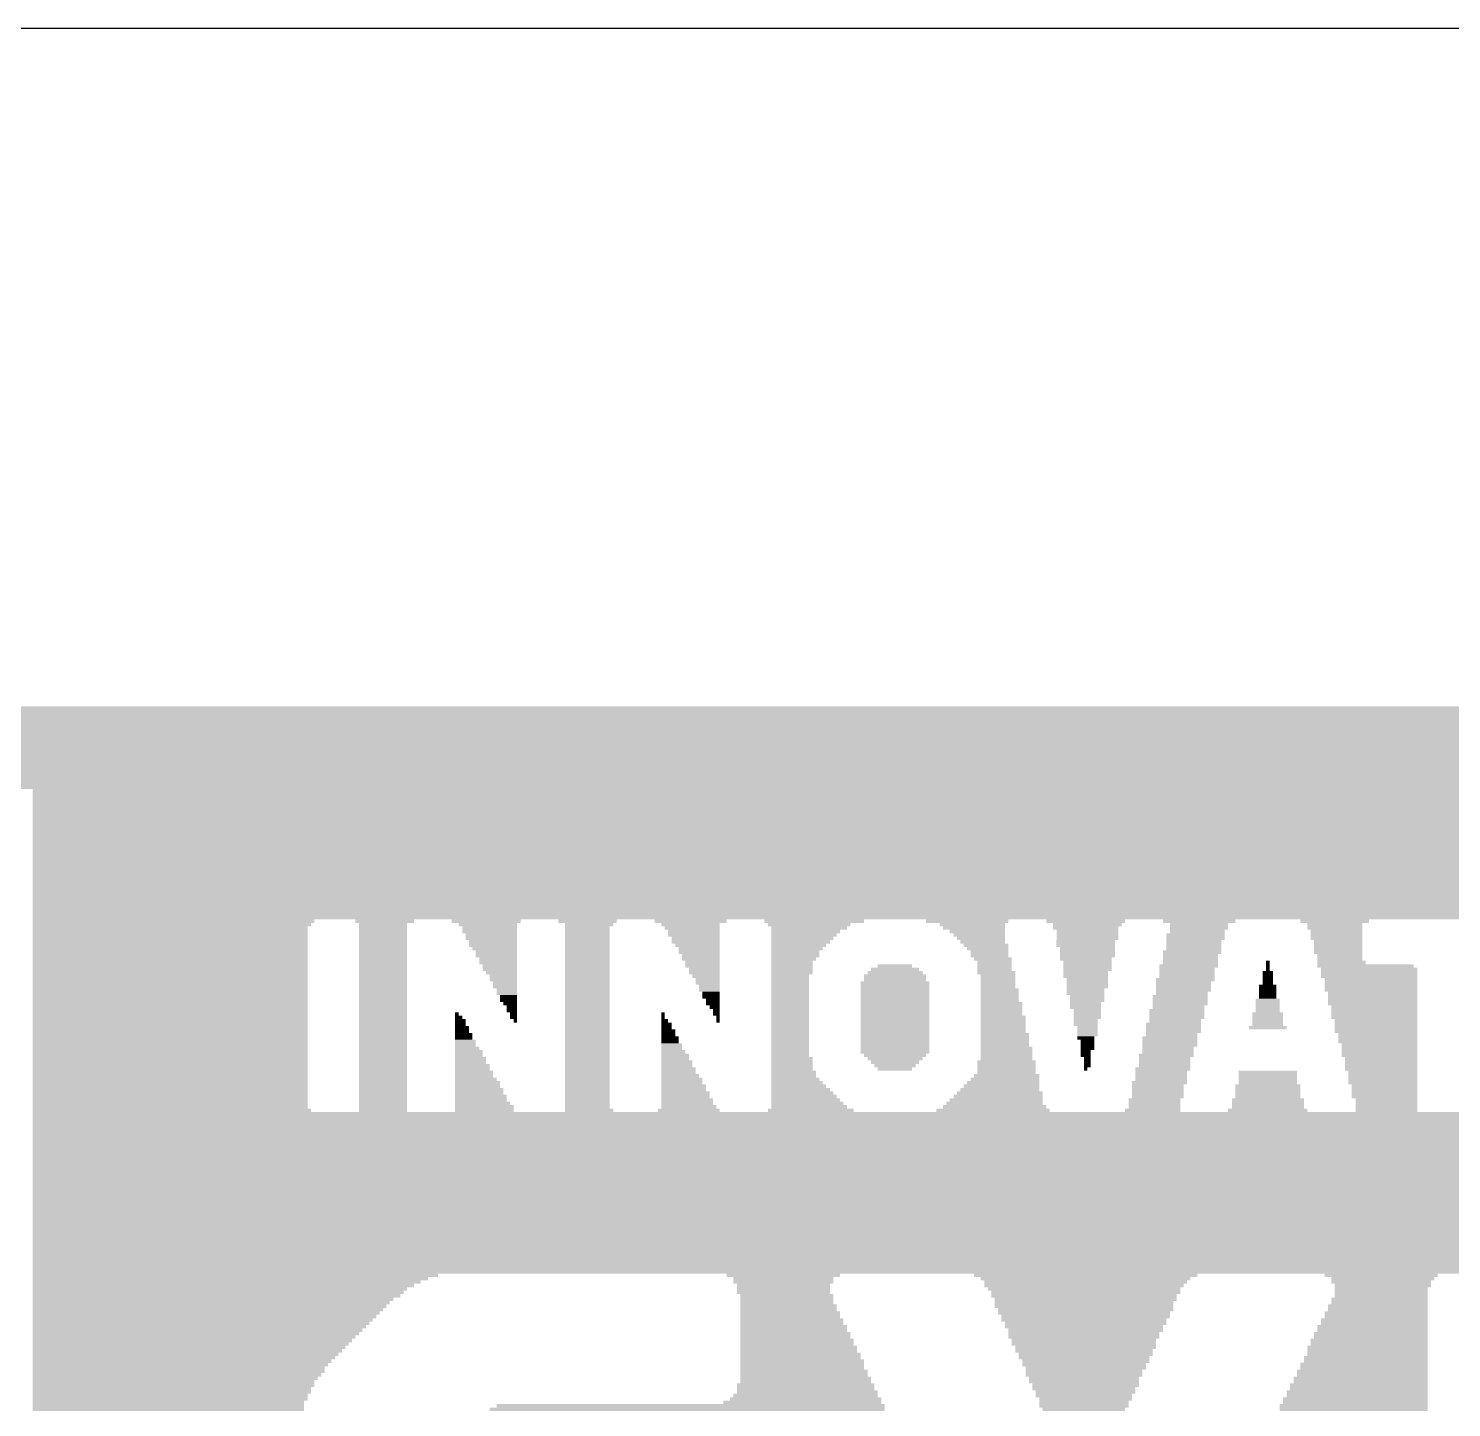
# Model space of a CAD drawing. Extents: x 0 to 49.2, y 3.8 to 49.5.
# Drawn here: x 20.64 to 32.33, y 38.2 to 49.52 of the extents above; entities that cross this region are included whole.
import ezdxf

# ---------------------------------------------------------------- set-up
doc = ezdxf.new("R2010")
doc.units = 0
doc.layers.add('20', color=7, linetype='CONTINUOUS')
doc.layers.add('201', color=7, linetype='CONTINUOUS')

# ---------------------------------------------------------------- blocks, each defined once
blk = doc.blocks.new('RECT')
blk.add_solid([(-0.5, -0.5), (0.5, -0.5), (-0.5, 0.5), (0.5, 0.5)])

msp = doc.modelspace()

# ---------------------------------------------------------------- linework, layer by layer
at = {"layer": '20'}
msp.add_line((49.2, 49.52), (0, 49.52), dxfattribs=at)

# ---------------------------------------------------------------- block references
at = {"layer": '201'}
for p, xscale, yscale in [((24.6939, 43.9388), 28.6461, 0.0282), ((24.7079, 43.854), 28.7858, 0.0282), ((24.7079, 43.8258), 28.7858, 0.0282), ((24.6939, 43.9106), 28.702, 0.0282), ((24.7079, 43.8823), 28.7299, 0.0285), ((24.6939, 43.7694), 28.8138, 0.0282), ((24.7079, 43.7976), 28.7858, 0.0282), ((24.7079, 43.7412), 28.7858, 0.0282), ((24.7079, 43.713), 28.7858, 0.0282), ((24.7079, 43.6848), 28.7858, 0.0282), ((24.7079, 43.6566), 28.7858, 0.0282), ((24.7079, 43.6283), 28.7858, 0.0285), ((24.7079, 43.6), 28.7858, 0.0282), ((24.7079, 43.5718), 28.7858, 0.0282), ((24.7079, 43.5436), 28.7858, 0.0282), ((24.7079, 43.5154), 28.7858, 0.0282), ((24.7079, 43.4872), 28.7858, 0.0282), ((24.7079, 43.459), 28.7858, 0.0282), ((24.7079, 43.4308), 28.7858, 0.0282), ((24.7079, 43.4026), 28.7858, 0.0282), ((24.7079, 43.3743), 28.7858, 0.0285), ((24.7079, 43.346), 28.7858, 0.0282), ((24.7079, 43.3178), 28.7858, 0.0282), ((24.7079, 43.2896), 28.7858, 0.0282), ((29.8869, 43.2614), 18.4277, 0.0282), ((29.8869, 43.2332), 18.4277, 0.0282), ((29.8869, 43.205), 18.4277, 0.0282), ((29.8869, 43.1768), 18.4277, 0.0282), ((29.8869, 43.1486), 18.4277, 0.0282), ((29.8869, 43.1203), 18.4277, 0.0285), ((29.8869, 43.092), 18.4277, 0.0282), ((29.8869, 43.0638), 18.4277, 0.0282), ((29.8869, 43.0356), 18.4277, 0.0282), ((29.8869, 43.0074), 18.4277, 0.0282), ((29.8869, 42.9792), 18.4277, 0.0282), ((29.8869, 42.951), 18.4277, 0.0282), ((29.8869, 42.9228), 18.4277, 0.0282), ((29.8869, 42.8946), 18.4277, 0.0282), ((29.8869, 42.8663), 18.4277, 0.0285), ((29.8869, 42.838), 18.4277, 0.0282), ((29.8869, 42.8098), 18.4277, 0.0282), ((29.8869, 42.7816), 18.4277, 0.0282), ((29.8869, 42.7534), 18.4277, 0.0282), ((29.8869, 42.7252), 18.4277, 0.0282), ((29.8869, 42.697), 18.4277, 0.0282), ((29.8869, 42.6688), 18.4277, 0.0282), ((29.8869, 42.6406), 18.4277, 0.0282), ((29.8869, 42.6123), 18.4277, 0.0285), ((29.8869, 42.584), 18.4277, 0.0282), ((29.8869, 42.5558), 18.4277, 0.0282), ((29.8869, 42.5276), 18.4277, 0.0282), ((29.8869, 42.4994), 18.4277, 0.0282), ((29.8869, 42.4712), 18.4277, 0.0282), ((29.8869, 42.443), 18.4277, 0.0282), ((29.8869, 42.4148), 18.4277, 0.0282), ((29.8869, 42.3866), 18.4277, 0.0282), ((29.8869, 42.3583), 18.4277, 0.0285), ((29.8869, 42.33), 18.4277, 0.0282), ((29.8869, 42.3018), 18.4277, 0.0282), ((29.8869, 42.2736), 18.4277, 0.0282), ((29.8869, 42.2454), 18.4277, 0.0282), ((29.8869, 42.2172), 18.4277, 0.0282), ((21.83, 42.189), 2.3139, 0.0282), ((23.5648, 42.189), 0.4801, 0.0282), ((24.398, 42.189), 0.5664, 0.0282), ((25.2311, 42.189), 0.4801, 0.0282), ((26.0769, 42.189), 0.5918, 0.0282), ((27.0929, 42.189), 0.8204, 0.0282), ((28.3489, 42.189), 0.6756, 0.0282), ((29.323, 42.189), 0.6477, 0.0282), ((30.2539, 42.189), 0.5944, 0.0282), ((31.369, 42.189), 0.5639, 0.0282), ((21.8021, 42.1326), 2.2581, 0.0282), ((21.8021, 42.1043), 2.2581, 0.0285), ((21.8021, 42.076), 2.2581, 0.0282), ((21.8161, 42.1608), 2.286, 0.0282), ((23.5509, 42.1608), 0.3962, 0.0282), ((23.5509, 42.1326), 0.3962, 0.0282), ((23.5509, 42.1043), 0.3962, 0.0285), ((23.5509, 42.076), 0.3962, 0.0282), ((24.4119, 42.1608), 0.4775, 0.0282), ((24.4259, 42.1326), 0.4496, 0.0282), ((24.4259, 42.1043), 0.4496, 0.0285), ((24.4399, 42.076), 0.4216, 0.0282), ((25.2298, 42.1326), 0.3658, 0.0282), ((25.2298, 42.1043), 0.3658, 0.0285), ((25.2298, 42.076), 0.3658, 0.0282), ((25.2451, 42.1608), 0.3962, 0.0282), ((26.0769, 42.1608), 0.4801, 0.0282), ((26.0909, 42.1326), 0.4521, 0.0282), ((26.1049, 42.1043), 0.4242, 0.0285), ((26.1049, 42.076), 0.4242, 0.0282), ((27.051, 42.1608), 0.6756, 0.0282), ((27.051, 42.1326), 0.6198, 0.0282), ((27.0231, 42.1043), 0.5639, 0.0285), ((27.0091, 42.076), 0.5359, 0.0282), ((28.3909, 42.1608), 0.5359, 0.0282), ((28.4048, 42.1326), 0.508, 0.0282), ((28.4328, 42.1043), 0.4521, 0.0285), ((28.448, 42.076), 0.4216, 0.0282), ((29.337, 42.1608), 0.5639, 0.0282), ((29.323, 42.1326), 0.5359, 0.0282), ((29.337, 42.1043), 0.508, 0.0285), ((29.337, 42.076), 0.508, 0.0282), ((30.2247, 42.076), 0.4801, 0.0282), ((30.2539, 42.1608), 0.4775, 0.0282), ((30.2539, 42.1326), 0.4775, 0.0282), ((30.24, 42.1043), 0.4496, 0.0285), ((31.369, 42.1608), 0.4521, 0.0282), ((31.369, 42.1326), 0.4521, 0.0282), ((31.383, 42.1043), 0.4242, 0.0285), ((31.383, 42.076), 0.4242, 0.0282), ((21.8021, 42.0478), 2.2581, 0.0282), ((21.8021, 42.0196), 2.2581, 0.0282), ((21.8021, 41.9914), 2.2581, 0.0282), ((21.8021, 41.9632), 2.2581, 0.0282), ((23.5509, 42.0478), 0.3962, 0.0282), ((23.5509, 42.0196), 0.3962, 0.0282), ((23.5509, 41.9914), 0.3962, 0.0282), ((23.5509, 41.9632), 0.3962, 0.0282), ((24.4399, 42.0478), 0.4216, 0.0282), ((24.4539, 42.0196), 0.3937, 0.0282), ((24.4539, 41.9914), 0.3937, 0.0282), ((24.4678, 41.9632), 0.3658, 0.0282), ((25.2298, 42.0478), 0.3658, 0.0282), ((25.2298, 42.0196), 0.3658, 0.0282), ((25.2298, 41.9914), 0.3658, 0.0282), ((25.2298, 41.9632), 0.3658, 0.0282), ((26.1188, 42.0478), 0.3962, 0.0282), ((26.1188, 42.0196), 0.3962, 0.0282), ((26.1341, 41.9914), 0.3658, 0.0282), ((26.148, 41.9632), 0.3378, 0.0282), ((26.9951, 42.0478), 0.508, 0.0282), ((26.9811, 42.0196), 0.4801, 0.0282), ((26.9659, 41.9914), 0.4496, 0.0282), ((26.9519, 41.9632), 0.4216, 0.0282), ((28.462, 42.0478), 0.3937, 0.0282), ((28.4759, 42.0196), 0.3658, 0.0282), ((28.5039, 41.9914), 0.3658, 0.0282), ((28.5179, 41.9632), 0.3378, 0.0282), ((29.337, 42.0478), 0.508, 0.0282), ((29.323, 42.0196), 0.4801, 0.0282), ((29.323, 41.9914), 0.4801, 0.0282), ((29.337, 41.9632), 0.4521, 0.0282), ((30.2247, 42.0478), 0.4801, 0.0282), ((30.2108, 42.0196), 0.4521, 0.0282), ((30.2108, 41.9914), 0.4521, 0.0282), ((30.2108, 41.9632), 0.4521, 0.0282), ((31.383, 42.0478), 0.4242, 0.0282), ((31.3969, 42.0196), 0.3962, 0.0282), ((31.3969, 41.9914), 0.3962, 0.0282), ((31.3969, 41.9632), 0.3962, 0.0282), ((21.8021, 41.935), 2.2581, 0.0282), ((21.8021, 41.9068), 2.2581, 0.0282), ((21.8021, 41.8786), 2.2581, 0.0282), ((21.8021, 41.8503), 2.2581, 0.0285), ((23.5509, 41.935), 0.3962, 0.0282), ((23.5509, 41.9068), 0.3962, 0.0282), ((23.5509, 41.8786), 0.3962, 0.0282), ((23.5509, 41.8503), 0.3962, 0.0285), ((24.4818, 41.935), 0.3378, 0.0282), ((24.4818, 41.9068), 0.3378, 0.0282), ((24.4958, 41.8786), 0.3099, 0.0282), ((24.4958, 41.8503), 0.3099, 0.0285), ((25.2298, 41.935), 0.3658, 0.0282), ((25.2298, 41.9068), 0.3658, 0.0282), ((25.2298, 41.8786), 0.3658, 0.0282), ((25.2298, 41.8503), 0.3658, 0.0285), ((26.148, 41.935), 0.3378, 0.0282), ((26.162, 41.9068), 0.3099, 0.0282), ((26.162, 41.8786), 0.3099, 0.0282), ((26.176, 41.8503), 0.2819, 0.0285), ((26.938, 41.935), 0.3937, 0.0282), ((26.938, 41.9068), 0.3937, 0.0282), ((26.924, 41.8786), 0.3658, 0.0282), ((26.91, 41.8503), 0.3378, 0.0285), ((28.5318, 41.935), 0.3099, 0.0282), ((28.5318, 41.9068), 0.3099, 0.0282), ((28.5598, 41.8786), 0.3099, 0.0282), ((28.5737, 41.8503), 0.2819, 0.0285), ((29.337, 41.935), 0.4521, 0.0282), ((29.337, 41.9068), 0.4521, 0.0282), ((29.323, 41.8786), 0.4242, 0.0282), ((29.337, 41.8503), 0.3962, 0.0285), ((30.1968, 41.935), 0.4801, 0.0282), ((30.1828, 41.9068), 0.4521, 0.0282), ((30.1828, 41.8786), 0.4521, 0.0282), ((30.1828, 41.8503), 0.4521, 0.0285), ((30.8191, 41.8503), 0.0279, 0.0285), ((31.3969, 41.935), 0.3962, 0.0282), ((31.4109, 41.9068), 0.3683, 0.0282), ((31.4109, 41.8786), 0.3683, 0.0282), ((31.4249, 41.8503), 0.3962, 0.0285), ((21.8021, 41.822), 2.2581, 0.0282), ((21.8021, 41.7938), 2.2581, 0.0282), ((21.8021, 41.7656), 2.2581, 0.0282), ((21.8021, 41.7374), 2.2581, 0.0282), ((23.5509, 41.822), 0.3962, 0.0282), ((23.5509, 41.7938), 0.3962, 0.0282), ((23.5509, 41.7656), 0.3962, 0.0282), ((23.5509, 41.7374), 0.3962, 0.0282), ((24.5097, 41.822), 0.2819, 0.0282), ((24.5097, 41.7938), 0.2819, 0.0282), ((24.5237, 41.7656), 0.254, 0.0282), ((24.5389, 41.7374), 0.2235, 0.0282), ((25.2298, 41.822), 0.3658, 0.0282), ((25.2298, 41.7938), 0.3658, 0.0282), ((25.2298, 41.7656), 0.3658, 0.0282), ((25.2298, 41.7374), 0.3658, 0.0282), ((26.176, 41.822), 0.2819, 0.0282), ((26.1899, 41.7938), 0.254, 0.0282), ((26.1899, 41.7656), 0.254, 0.0282), ((26.2039, 41.7374), 0.2261, 0.0282), ((26.91, 41.822), 0.3378, 0.0282), ((26.91, 41.7938), 0.3378, 0.0282), ((26.91, 41.7656), 0.3378, 0.0282), ((26.8961, 41.7374), 0.3099, 0.0282), ((27.7571, 41.7374), 0.508, 0.0282), ((27.7571, 41.7656), 0.4521, 0.0282), ((27.7559, 41.7938), 0.3937, 0.0282), ((27.7559, 41.822), 0.2819, 0.0282), ((28.5737, 41.822), 0.2819, 0.0282), ((28.5737, 41.7938), 0.2819, 0.0282), ((28.589, 41.7656), 0.3124, 0.0282), ((28.6029, 41.7374), 0.2845, 0.0282), ((29.337, 41.822), 0.3962, 0.0282), ((29.337, 41.7938), 0.3962, 0.0282), ((29.323, 41.7656), 0.3683, 0.0282), ((29.323, 41.7374), 0.3683, 0.0282), ((30.1689, 41.822), 0.4801, 0.0282), ((30.1549, 41.7938), 0.4521, 0.0282), ((30.1549, 41.7656), 0.4521, 0.0282), ((30.1549, 41.7374), 0.4521, 0.0282), ((30.8191, 41.7656), 0.0838, 0.0282), ((30.8191, 41.7374), 0.0838, 0.0282), ((30.8191, 41.822), 0.0279, 0.0282), ((30.8191, 41.7938), 0.0279, 0.0282), ((31.6217, 41.822), 0.7899, 0.0282), ((31.6509, 41.7938), 0.7925, 0.0282), ((31.6509, 41.7656), 0.7925, 0.0282), ((31.6509, 41.7374), 0.7925, 0.0282), ((21.8021, 41.7092), 2.2581, 0.0282), ((21.8021, 41.681), 2.2581, 0.0282), ((21.8021, 41.6528), 2.2581, 0.0282), ((21.8021, 41.6246), 2.2581, 0.0282), ((23.5509, 41.7092), 0.3962, 0.0282), ((23.5509, 41.681), 0.3962, 0.0282), ((23.5509, 41.6528), 0.3962, 0.0282), ((23.5509, 41.6246), 0.3962, 0.0282), ((24.5389, 41.7092), 0.2235, 0.0282), ((24.5529, 41.681), 0.1956, 0.0282), ((24.5529, 41.6528), 0.1956, 0.0282), ((24.5669, 41.6246), 0.1676, 0.0282), ((25.2298, 41.7092), 0.3658, 0.0282), ((25.2298, 41.681), 0.3658, 0.0282), ((25.2298, 41.6528), 0.3658, 0.0282), ((25.2298, 41.6246), 0.3658, 0.0282), ((26.2179, 41.7092), 0.1981, 0.0282), ((26.2179, 41.681), 0.1981, 0.0282), ((26.2319, 41.6528), 0.1702, 0.0282), ((26.2319, 41.6246), 0.1702, 0.0282), ((26.8961, 41.7092), 0.3099, 0.0282), ((26.8961, 41.681), 0.3099, 0.0282), ((26.8961, 41.6528), 0.3099, 0.0282), ((26.8961, 41.6246), 0.3099, 0.0282), ((27.7571, 41.681), 0.5639, 0.0282), ((27.7571, 41.6528), 0.5639, 0.0282), ((27.7571, 41.6246), 0.5639, 0.0282), ((27.7571, 41.7092), 0.508, 0.0282), ((28.6029, 41.7092), 0.2845, 0.0282), ((28.6029, 41.681), 0.2845, 0.0282), ((28.6029, 41.6528), 0.2845, 0.0282), ((28.6169, 41.6246), 0.3124, 0.0282), ((29.337, 41.7092), 0.3404, 0.0282), ((29.337, 41.681), 0.3404, 0.0282), ((29.337, 41.6528), 0.3404, 0.0282), ((29.3218, 41.6246), 0.3099, 0.0282), ((30.1409, 41.7092), 0.4801, 0.0282), ((30.1269, 41.681), 0.4521, 0.0282), ((30.1269, 41.6528), 0.4521, 0.0282), ((30.1269, 41.6246), 0.4521, 0.0282), ((30.8178, 41.6528), 0.1422, 0.0282), ((30.8178, 41.6246), 0.1422, 0.0282), ((30.8191, 41.7092), 0.0838, 0.0282), ((30.8191, 41.681), 0.0838, 0.0282), ((31.6662, 41.7092), 0.762, 0.0282), ((31.6662, 41.681), 0.762, 0.0282), ((31.6662, 41.6528), 0.762, 0.0282), ((31.6662, 41.6246), 0.762, 0.0282), ((21.8021, 41.5963), 2.2581, 0.0285), ((21.8021, 41.568), 2.2581, 0.0282), ((21.8021, 41.5398), 2.2581, 0.0282), ((21.8021, 41.5116), 2.2581, 0.0282), ((21.8021, 41.4834), 2.2581, 0.0282), ((23.5509, 41.5963), 0.3962, 0.0285), ((23.5509, 41.568), 0.3962, 0.0282), ((23.5509, 41.5398), 0.3962, 0.0282), ((23.5509, 41.5116), 0.3962, 0.0282), ((23.5509, 41.4834), 0.3962, 0.0282), ((24.5669, 41.5963), 0.1676, 0.0285), ((24.5809, 41.568), 0.1397, 0.0282), ((24.5809, 41.5398), 0.1397, 0.0282), ((24.5948, 41.5116), 0.1118, 0.0282), ((24.6088, 41.4834), 0.0838, 0.0282), ((25.2298, 41.5963), 0.3658, 0.0285), ((25.2298, 41.568), 0.3658, 0.0282), ((25.2298, 41.5398), 0.3658, 0.0282), ((25.2298, 41.5116), 0.3658, 0.0282), ((25.2298, 41.4834), 0.3658, 0.0282), ((26.2458, 41.5963), 0.1422, 0.0285), ((26.2458, 41.568), 0.1422, 0.0282), ((26.2611, 41.5398), 0.1118, 0.0282), ((26.2611, 41.5116), 0.1118, 0.0282), ((26.275, 41.4834), 0.0838, 0.0282), ((26.8961, 41.5963), 0.3099, 0.0285), ((26.8961, 41.568), 0.3099, 0.0282), ((26.8961, 41.5398), 0.3099, 0.0282), ((26.8961, 41.5116), 0.3099, 0.0282), ((26.8961, 41.4834), 0.3099, 0.0282), ((27.7571, 41.5963), 0.5639, 0.0285), ((27.7571, 41.568), 0.5639, 0.0282), ((27.7571, 41.5398), 0.5639, 0.0282), ((27.7571, 41.5116), 0.5639, 0.0282), ((27.7571, 41.4834), 0.5639, 0.0282), ((28.6169, 41.5963), 0.3124, 0.0285), ((28.6169, 41.568), 0.3124, 0.0282), ((28.6169, 41.5398), 0.3124, 0.0282), ((28.6309, 41.5116), 0.3404, 0.0282), ((28.6309, 41.4834), 0.3404, 0.0282), ((29.3218, 41.5963), 0.3099, 0.0285), ((29.3357, 41.568), 0.2819, 0.0282), ((29.3357, 41.5398), 0.2819, 0.0282), ((29.3218, 41.5116), 0.254, 0.0282), ((29.3218, 41.4834), 0.254, 0.0282), ((30.099, 41.568), 0.4521, 0.0282), ((30.099, 41.5398), 0.4521, 0.0282), ((30.099, 41.5116), 0.4521, 0.0282), ((30.085, 41.4834), 0.4242, 0.0282), ((30.113, 41.5963), 0.4242, 0.0285), ((30.8178, 41.5398), 0.1981, 0.0282), ((30.8178, 41.5116), 0.1981, 0.0282), ((30.8178, 41.4834), 0.1981, 0.0282), ((30.8178, 41.5963), 0.1422, 0.0285), ((30.8178, 41.568), 0.1422, 0.0282), ((31.6802, 41.5963), 0.7341, 0.0285), ((31.6802, 41.568), 0.7341, 0.0282), ((31.6802, 41.5398), 0.7341, 0.0282), ((31.6802, 41.5116), 0.7341, 0.0282), ((31.6941, 41.4834), 0.7061, 0.0282), ((21.8021, 41.4552), 2.2581, 0.0282), ((21.8021, 41.427), 2.2581, 0.0282), ((21.8021, 41.3988), 2.2581, 0.0282), ((21.8021, 41.3706), 2.2581, 0.0282), ((23.5509, 41.4552), 0.3962, 0.0282), ((23.5509, 41.427), 0.3962, 0.0282), ((23.5509, 41.3988), 0.3962, 0.0282), ((23.5509, 41.3706), 0.3962, 0.0282), ((24.1579, 41.427), 0.0305, 0.0282), ((24.1719, 41.3988), 0.0584, 0.0282), ((24.1859, 41.3706), 0.0864, 0.0282), ((24.6088, 41.4552), 0.0838, 0.0282), ((24.6228, 41.427), 0.0559, 0.0282), ((24.6228, 41.3988), 0.0559, 0.0282), ((24.6367, 41.3706), 0.0279, 0.0282), ((25.2298, 41.4552), 0.3658, 0.0282), ((25.2298, 41.427), 0.3658, 0.0282), ((25.2298, 41.3988), 0.3658, 0.0282), ((25.2298, 41.3706), 0.3658, 0.0282), ((25.8648, 41.3706), 0.0559, 0.0282), ((25.8509, 41.427), 0.0279, 0.0282), ((25.8509, 41.3988), 0.0279, 0.0282), ((26.289, 41.4552), 0.0559, 0.0282), ((26.289, 41.427), 0.0559, 0.0282), ((26.303, 41.3988), 0.0279, 0.0282), ((26.303, 41.3706), 0.0279, 0.0282), ((26.8961, 41.4552), 0.3099, 0.0282), ((26.8961, 41.427), 0.3099, 0.0282), ((26.8961, 41.3988), 0.3099, 0.0282), ((26.8961, 41.3706), 0.3099, 0.0282), ((27.7571, 41.4552), 0.5639, 0.0282), ((27.7571, 41.427), 0.5639, 0.0282), ((27.7571, 41.3988), 0.5639, 0.0282), ((27.7571, 41.3706), 0.5639, 0.0282), ((28.6309, 41.4552), 0.3404, 0.0282), ((28.6309, 41.427), 0.3404, 0.0282), ((28.6449, 41.3988), 0.3683, 0.0282), ((28.6449, 41.3706), 0.3683, 0.0282), ((29.3357, 41.4552), 0.2261, 0.0282), ((29.3357, 41.427), 0.2261, 0.0282), ((29.3357, 41.3988), 0.2261, 0.0282), ((29.3218, 41.3706), 0.1981, 0.0282), ((30.0571, 41.3706), 0.4242, 0.0282), ((30.0711, 41.4552), 0.4521, 0.0282), ((30.0711, 41.427), 0.4521, 0.0282), ((30.0711, 41.3988), 0.4521, 0.0282), ((30.8178, 41.427), 0.254, 0.0282), ((30.8178, 41.3988), 0.254, 0.0282), ((30.8178, 41.3706), 0.254, 0.0282), ((30.8178, 41.4552), 0.1981, 0.0282), ((31.6941, 41.4552), 0.7061, 0.0282), ((31.6941, 41.427), 0.7061, 0.0282), ((31.6941, 41.3988), 0.7061, 0.0282), ((31.7081, 41.3706), 0.6782, 0.0282), ((21.8021, 41.3423), 2.2581, 0.0285), ((21.8021, 41.314), 2.2581, 0.0282), ((21.8021, 41.2858), 2.2581, 0.0282), ((21.8021, 41.2576), 2.2581, 0.0282), ((23.5509, 41.3423), 0.3962, 0.0285), ((23.5509, 41.314), 0.3962, 0.0282), ((23.5509, 41.2858), 0.3962, 0.0282), ((23.5509, 41.2576), 0.3962, 0.0282), ((24.1859, 41.3423), 0.0864, 0.0285), ((24.1999, 41.314), 0.1143, 0.0282), ((24.1999, 41.2858), 0.1143, 0.0282), ((24.2138, 41.2576), 0.1422, 0.0282), ((25.2298, 41.3423), 0.3658, 0.0285), ((25.2298, 41.314), 0.3658, 0.0282), ((25.2298, 41.2858), 0.3658, 0.0282), ((25.2298, 41.2576), 0.3658, 0.0282), ((25.894, 41.2858), 0.1143, 0.0282), ((25.894, 41.2576), 0.1143, 0.0282), ((25.8788, 41.3423), 0.0838, 0.0285), ((25.8788, 41.314), 0.0838, 0.0282), ((26.8961, 41.3423), 0.3099, 0.0285), ((26.8961, 41.314), 0.3099, 0.0282), ((26.8961, 41.2858), 0.3099, 0.0282), ((26.8961, 41.2576), 0.3099, 0.0282), ((27.7571, 41.3423), 0.5639, 0.0285), ((27.7571, 41.314), 0.5639, 0.0282), ((27.7571, 41.2858), 0.5639, 0.0282), ((27.7571, 41.2576), 0.5639, 0.0282), ((28.6588, 41.2576), 0.3962, 0.0282), ((28.6449, 41.3423), 0.3683, 0.0285), ((28.6449, 41.314), 0.3683, 0.0282), ((28.6449, 41.2858), 0.3683, 0.0282), ((29.3218, 41.3423), 0.1981, 0.0285), ((29.337, 41.314), 0.1676, 0.0282), ((29.337, 41.2858), 0.1676, 0.0282), ((29.337, 41.2576), 0.1676, 0.0282), ((30.0431, 41.3423), 0.4521, 0.0285), ((30.0431, 41.314), 0.4521, 0.0282), ((30.0431, 41.2858), 0.4521, 0.0282), ((30.0279, 41.2576), 0.4216, 0.0282), ((30.8178, 41.314), 0.3099, 0.0282), ((30.8178, 41.3423), 0.254, 0.0285), ((31.7081, 41.3423), 0.6782, 0.0285), ((31.7081, 41.314), 0.6782, 0.0282), ((31.7081, 41.2858), 0.6782, 0.0282), ((31.7221, 41.2576), 0.6502, 0.0282), ((21.8021, 41.2294), 2.2581, 0.0282), ((21.8021, 41.2012), 2.2581, 0.0282), ((21.8021, 41.173), 2.2581, 0.0282), ((21.8021, 41.1448), 2.2581, 0.0282), ((23.5509, 41.2294), 0.3962, 0.0282), ((23.5509, 41.2012), 0.3962, 0.0282), ((23.5509, 41.173), 0.3962, 0.0282), ((23.5509, 41.1448), 0.3962, 0.0282), ((24.2138, 41.2294), 0.1422, 0.0282), ((24.2278, 41.2012), 0.1702, 0.0282), ((24.2278, 41.173), 0.1702, 0.0282), ((24.2418, 41.1448), 0.1981, 0.0282), ((25.2298, 41.2294), 0.3658, 0.0282), ((25.2298, 41.2012), 0.3658, 0.0282), ((25.2298, 41.173), 0.3658, 0.0282), ((25.2298, 41.1448), 0.3658, 0.0282), ((25.908, 41.2294), 0.1422, 0.0282), ((25.908, 41.2012), 0.1422, 0.0282), ((25.922, 41.173), 0.1702, 0.0282), ((25.922, 41.1448), 0.1702, 0.0282), ((26.8961, 41.2294), 0.3099, 0.0282), ((26.8961, 41.2012), 0.3099, 0.0282), ((26.8961, 41.173), 0.3099, 0.0282), ((26.8961, 41.1448), 0.3099, 0.0282), ((27.7571, 41.2294), 0.5639, 0.0282), ((27.7571, 41.2012), 0.5639, 0.0282), ((27.7571, 41.173), 0.5639, 0.0282), ((27.7571, 41.1448), 0.5639, 0.0282), ((28.6588, 41.2294), 0.3962, 0.0282), ((28.6588, 41.2012), 0.3962, 0.0282), ((28.6588, 41.173), 0.3962, 0.0282), ((28.6728, 41.1448), 0.4242, 0.0282), ((29.323, 41.2294), 0.1397, 0.0282), ((29.337, 41.2012), 0.1118, 0.0282), ((29.337, 41.173), 0.1118, 0.0282), ((29.337, 41.1448), 0.1118, 0.0282), ((30.0139, 41.2294), 0.4496, 0.0282), ((30.0139, 41.2012), 0.4496, 0.0282), ((30.0139, 41.173), 0.4496, 0.0282), ((29.9999, 41.1448), 0.4216, 0.0282), ((31.7221, 41.2294), 0.6502, 0.0282), ((31.7221, 41.2012), 0.6502, 0.0282), ((31.736, 41.173), 0.6223, 0.0282), ((31.736, 41.1448), 0.6223, 0.0282), ((21.8021, 41.1166), 2.2581, 0.0282), ((21.8021, 41.0883), 2.2581, 0.0285), ((21.8021, 41.06), 2.2581, 0.0282), ((21.8021, 41.0318), 2.2581, 0.0282), ((23.5509, 41.1166), 0.3962, 0.0282), ((23.5509, 41.0883), 0.3962, 0.0285), ((23.5509, 41.06), 0.3962, 0.0282), ((23.5509, 41.0318), 0.3962, 0.0282), ((24.2557, 41.1166), 0.2261, 0.0282), ((24.2557, 41.0883), 0.2261, 0.0285), ((24.2697, 41.06), 0.254, 0.0282), ((24.2697, 41.0318), 0.254, 0.0282), ((25.2298, 41.1166), 0.3658, 0.0282), ((25.2298, 41.0883), 0.3658, 0.0285), ((25.2298, 41.06), 0.3658, 0.0282), ((25.2298, 41.0318), 0.3658, 0.0282), ((25.9499, 41.0883), 0.2261, 0.0285), ((25.9499, 41.06), 0.2261, 0.0282), ((25.9359, 41.1166), 0.1981, 0.0282), ((25.9639, 41.0318), 0.254, 0.0282), ((26.91, 41.06), 0.3378, 0.0282), ((26.91, 41.0318), 0.3378, 0.0282), ((26.8961, 41.1166), 0.3099, 0.0282), ((26.8961, 41.0883), 0.3099, 0.0285), ((27.7571, 41.1166), 0.5639, 0.0282), ((27.7571, 41.0883), 0.508, 0.0285), ((27.7571, 41.06), 0.4521, 0.0282), ((27.7559, 41.0318), 0.3937, 0.0282), ((28.6728, 41.0318), 0.4801, 0.0282), ((28.6728, 41.1166), 0.4242, 0.0282), ((28.6728, 41.0883), 0.4242, 0.0285), ((28.6728, 41.06), 0.4242, 0.0282), ((29.323, 41.1166), 0.0838, 0.0282), ((29.323, 41.0883), 0.0838, 0.0285), ((29.337, 41.06), 0.0559, 0.0282), ((29.337, 41.0318), 0.0559, 0.0282), ((29.986, 41.0883), 0.4496, 0.0285), ((29.972, 41.06), 0.4216, 0.0282), ((29.972, 41.0318), 0.4216, 0.0282), ((29.9999, 41.1166), 0.4216, 0.0282), ((31.736, 41.1166), 0.6223, 0.0282), ((31.736, 41.0883), 0.6223, 0.0285), ((31.75, 41.06), 0.5944, 0.0282), ((31.75, 41.0318), 0.5944, 0.0282), ((21.8021, 41.0036), 2.2581, 0.0282), ((21.8021, 40.9754), 2.2581, 0.0282), ((21.8021, 40.9472), 2.2581, 0.0282), ((21.8021, 40.919), 2.2581, 0.0282), ((23.5509, 41.0036), 0.3962, 0.0282), ((23.5509, 40.9754), 0.3962, 0.0282), ((23.5509, 40.9472), 0.3962, 0.0282), ((23.5509, 40.919), 0.3962, 0.0282), ((24.2849, 41.0036), 0.2845, 0.0282), ((24.2849, 40.9754), 0.2845, 0.0282), ((24.2989, 40.9472), 0.3124, 0.0282), ((24.2989, 40.919), 0.3124, 0.0282), ((25.2298, 41.0036), 0.3658, 0.0282), ((25.2298, 40.9754), 0.3658, 0.0282), ((25.2298, 40.9472), 0.3658, 0.0282), ((25.2298, 40.919), 0.3658, 0.0282), ((25.9639, 41.0036), 0.254, 0.0282), ((25.9918, 40.919), 0.3099, 0.0282), ((25.9779, 40.9754), 0.2819, 0.0282), ((25.9779, 40.9472), 0.2819, 0.0282), ((26.91, 41.0036), 0.3378, 0.0282), ((26.91, 40.9754), 0.3378, 0.0282), ((26.924, 40.9472), 0.3658, 0.0282), ((26.924, 40.919), 0.3658, 0.0282), ((27.7559, 41.0036), 0.3378, 0.0282), ((27.7559, 40.9754), 0.2819, 0.0282), ((28.6728, 40.919), 0.5359, 0.0282), ((28.6728, 41.0036), 0.4801, 0.0282), ((28.6728, 40.9754), 0.4801, 0.0282), ((28.6728, 40.9472), 0.4801, 0.0282), ((29.337, 41.0036), 0.0559, 0.0282), ((29.323, 40.9754), 0.0279, 0.0282), ((29.9428, 40.9472), 0.4242, 0.0282), ((29.9428, 40.919), 0.4242, 0.0282), ((29.9568, 40.9754), 0.4521, 0.0282), ((29.972, 41.0036), 0.4216, 0.0282), ((30.8191, 40.9472), 0.4801, 0.0282), ((30.8191, 40.919), 0.4801, 0.0282), ((31.75, 41.0036), 0.5944, 0.0282), ((31.75, 40.9754), 0.5944, 0.0282), ((31.764, 40.9472), 0.5664, 0.0282), ((31.764, 40.919), 0.5664, 0.0282), ((21.8021, 40.8908), 2.2581, 0.0282), ((21.8021, 40.8626), 2.2581, 0.0282), ((21.8021, 40.8343), 2.2581, 0.0285), ((21.8021, 40.806), 2.2581, 0.0282), ((23.5509, 40.8908), 0.3962, 0.0282), ((23.5509, 40.8626), 0.3962, 0.0282), ((23.5509, 40.8343), 0.3962, 0.0285), ((23.5509, 40.806), 0.3962, 0.0282), ((24.3129, 40.8908), 0.3404, 0.0282), ((24.3269, 40.8626), 0.3683, 0.0282), ((24.3269, 40.8343), 0.3683, 0.0285), ((24.3408, 40.806), 0.3962, 0.0282), ((25.2298, 40.8908), 0.3658, 0.0282), ((25.2298, 40.8626), 0.3658, 0.0282), ((25.2298, 40.8343), 0.3658, 0.0285), ((25.2298, 40.806), 0.3658, 0.0282), ((26.0058, 40.8908), 0.3378, 0.0282), ((26.0058, 40.8626), 0.3378, 0.0282), ((26.021, 40.8343), 0.3683, 0.0285), ((26.021, 40.806), 0.3683, 0.0282), ((26.938, 40.8908), 0.3937, 0.0282), ((26.9519, 40.8626), 0.4216, 0.0282), ((26.9659, 40.8343), 0.4496, 0.0285), ((26.9811, 40.806), 0.4801, 0.0282), ((28.6169, 40.806), 0.6477, 0.0282), ((28.6309, 40.8343), 0.6198, 0.0285), ((28.6449, 40.8626), 0.5918, 0.0282), ((28.6588, 40.8908), 0.5639, 0.0282), ((29.9288, 40.8626), 0.4521, 0.0282), ((29.9149, 40.8343), 0.4242, 0.0285), ((29.9149, 40.806), 0.4242, 0.0282), ((29.9428, 40.8908), 0.4242, 0.0282), ((30.8191, 40.8343), 0.5359, 0.0285), ((30.8191, 40.806), 0.5359, 0.0282), ((30.8191, 40.8908), 0.4801, 0.0282), ((30.8191, 40.8626), 0.4801, 0.0282), ((31.764, 40.8908), 0.5664, 0.0282), ((31.764, 40.8626), 0.5664, 0.0282), ((31.7779, 40.8343), 0.5385, 0.0285), ((31.7779, 40.806), 0.5385, 0.0282), ((21.8021, 40.7778), 2.2581, 0.0282), ((21.8021, 40.7496), 2.2581, 0.0282), ((21.8021, 40.7214), 2.2581, 0.0282), ((21.8021, 40.6932), 2.2581, 0.0282), ((21.8021, 40.665), 2.2581, 0.0282), ((23.5509, 40.7778), 0.3962, 0.0282), ((23.5509, 40.7496), 0.3962, 0.0282), ((23.5509, 40.7214), 0.3962, 0.0282), ((23.5509, 40.6932), 0.3962, 0.0282), ((23.5509, 40.665), 0.3962, 0.0282), ((24.3827, 40.665), 0.4801, 0.0282), ((24.3408, 40.7778), 0.3962, 0.0282), ((24.3548, 40.7496), 0.4242, 0.0282), ((24.3548, 40.7214), 0.4242, 0.0282), ((24.3688, 40.6932), 0.4521, 0.0282), ((25.2298, 40.7778), 0.3658, 0.0282), ((25.2298, 40.7496), 0.3658, 0.0282), ((25.2298, 40.7214), 0.3658, 0.0282), ((25.2298, 40.6932), 0.3658, 0.0282), ((25.2298, 40.665), 0.3658, 0.0282), ((26.0629, 40.665), 0.4521, 0.0282), ((26.035, 40.7778), 0.3962, 0.0282), ((26.035, 40.7496), 0.3962, 0.0282), ((26.049, 40.7214), 0.4242, 0.0282), ((26.049, 40.6932), 0.4242, 0.0282), ((26.9951, 40.7778), 0.508, 0.0282), ((27.037, 40.6932), 0.5918, 0.0282), ((27.051, 40.665), 0.6198, 0.0282), ((27.0091, 40.7496), 0.5359, 0.0282), ((27.0231, 40.7214), 0.5639, 0.0282), ((28.575, 40.665), 0.8484, 0.0282), ((28.5737, 40.6932), 0.7899, 0.0282), ((28.5877, 40.7214), 0.762, 0.0282), ((28.6029, 40.7496), 0.7315, 0.0282), ((28.6169, 40.7778), 0.7036, 0.0282), ((29.8869, 40.7214), 0.4242, 0.0282), ((29.8869, 40.6932), 0.4242, 0.0282), ((29.8869, 40.665), 0.4242, 0.0282), ((29.9149, 40.7778), 0.4242, 0.0282), ((29.9149, 40.7496), 0.4242, 0.0282), ((30.8191, 40.7214), 0.5918, 0.0282), ((30.8191, 40.6932), 0.5918, 0.0282), ((30.8191, 40.665), 0.5918, 0.0282), ((30.8191, 40.7778), 0.5359, 0.0282), ((30.8191, 40.7496), 0.5359, 0.0282), ((31.7779, 40.7778), 0.5385, 0.0282), ((31.7779, 40.7496), 0.5385, 0.0282), ((31.7932, 40.7214), 0.508, 0.0282), ((31.7932, 40.6932), 0.508, 0.0282), ((31.7932, 40.665), 0.508, 0.0282), ((29.8869, 40.6086), 18.4277, 0.0282), ((29.8869, 40.5803), 18.4277, 0.0285), ((29.8869, 40.552), 18.4277, 0.0282), ((21.8161, 40.6368), 2.286, 0.0282), ((23.5509, 40.6368), 0.3962, 0.0282), ((24.3827, 40.6368), 0.4801, 0.0282), ((25.2451, 40.6368), 0.3962, 0.0282), ((26.0629, 40.6368), 0.508, 0.0282), ((27.065, 40.6368), 0.7036, 0.0282), ((28.561, 40.6368), 0.9322, 0.0282), ((29.8729, 40.6368), 0.4521, 0.0282), ((30.8178, 40.6368), 0.6502, 0.0282), ((31.7932, 40.6368), 0.508, 0.0282), ((29.8869, 40.5238), 18.4277, 0.0282), ((29.8869, 40.4956), 18.4277, 0.0282), ((29.8869, 40.4674), 18.4277, 0.0282), ((29.8869, 40.4392), 18.4277, 0.0282), ((29.8869, 40.411), 18.4277, 0.0282), ((29.8869, 40.3828), 18.4277, 0.0282), ((29.8869, 40.3546), 18.4277, 0.0282), ((29.8869, 40.3263), 18.4277, 0.0285), ((29.8869, 40.298), 18.4277, 0.0282), ((29.8869, 40.2698), 18.4277, 0.0282), ((29.8869, 40.2416), 18.4277, 0.0282), ((29.8869, 40.2134), 18.4277, 0.0282), ((29.8869, 40.1852), 18.4277, 0.0282), ((29.8869, 40.157), 18.4277, 0.0282), ((29.8869, 40.1288), 18.4277, 0.0282), ((29.8869, 40.1006), 18.4277, 0.0282), ((29.8869, 40.0723), 18.4277, 0.0285), ((29.8869, 40.044), 18.4277, 0.0282), ((29.8869, 40.0158), 18.4277, 0.0282), ((29.8869, 39.9876), 18.4277, 0.0282), ((29.8869, 39.9594), 18.4277, 0.0282), ((29.8869, 39.9312), 18.4277, 0.0282), ((29.8869, 39.903), 18.4277, 0.0282), ((29.8869, 39.8748), 18.4277, 0.0282), ((29.8869, 39.8466), 18.4277, 0.0282), ((29.8869, 39.8183), 18.4277, 0.0285), ((29.8869, 39.79), 18.4277, 0.0282), ((29.8869, 39.7618), 18.4277, 0.0282), ((29.8869, 39.7336), 18.4277, 0.0282), ((29.8869, 39.7054), 18.4277, 0.0282), ((29.8869, 39.6772), 18.4277, 0.0282), ((29.8869, 39.649), 18.4277, 0.0282), ((29.8869, 39.6208), 18.4277, 0.0282), ((29.8869, 39.5926), 18.4277, 0.0282), ((29.8869, 39.5643), 18.4277, 0.0285), ((29.8869, 39.536), 18.4277, 0.0282), ((29.8869, 39.5078), 18.4277, 0.0282), ((29.8869, 39.4796), 18.4277, 0.0282), ((29.8869, 39.4514), 18.4277, 0.0282), ((29.8869, 39.4232), 18.4277, 0.0282), ((29.8869, 39.395), 18.4277, 0.0282), ((29.8869, 39.3668), 18.4277, 0.0282), ((29.8869, 39.3386), 18.4277, 0.0282), ((29.8869, 39.3103), 18.4277, 0.0285), ((22.338, 39.282), 3.3299, 0.0282), ((26.8389, 39.282), 0.9322, 0.0282), ((29.3218, 39.282), 1.8339, 0.0282), ((31.75, 39.282), 0.9296, 0.0282), ((22.2961, 39.2538), 3.2461, 0.0282), ((22.2669, 39.2256), 3.1877, 0.0282), ((22.211, 39.1692), 3.0759, 0.0282), ((22.239, 39.1974), 3.1318, 0.0282), ((26.8389, 39.2538), 0.8204, 0.0282), ((26.8389, 39.2256), 0.8204, 0.0282), ((26.8402, 39.1974), 0.762, 0.0282), ((26.8402, 39.1692), 0.762, 0.0282), ((29.3218, 39.2538), 1.7221, 0.0282), ((29.323, 39.2256), 1.6637, 0.0282), ((29.3091, 39.1974), 1.6358, 0.0282), ((29.3091, 39.1692), 1.5799, 0.0282), ((31.75, 39.2256), 0.8179, 0.0282), ((31.764, 39.2538), 0.8458, 0.0282), ((31.764, 39.1974), 0.7899, 0.0282), ((31.75, 39.1692), 0.762, 0.0282), ((22.1831, 39.1128), 3.0201, 0.0282), ((22.1399, 39.0563), 2.9337, 0.0285), ((22.1971, 39.141), 3.048, 0.0282), ((22.1539, 39.0846), 2.9616, 0.0282), ((26.8402, 39.141), 0.762, 0.0282), ((26.8681, 39.1128), 0.762, 0.0282), ((26.8681, 39.0846), 0.762, 0.0282), ((26.8681, 39.0563), 0.762, 0.0285), ((29.323, 39.141), 1.5519, 0.0282), ((29.3091, 39.1128), 1.524, 0.0282), ((29.323, 39.0846), 1.4961, 0.0282), ((29.3091, 39.0563), 1.4681, 0.0285), ((31.736, 39.0846), 0.7899, 0.0282), ((31.736, 39.0563), 0.7899, 0.0285), ((31.75, 39.141), 0.762, 0.0282), ((31.75, 39.1128), 0.762, 0.0282), ((22.1259, 39.028), 2.9058, 0.0282), ((22.098, 38.9716), 2.8499, 0.0282), ((22.084, 38.9434), 2.8219, 0.0282), ((22.112, 38.9998), 2.8778, 0.0282), ((22.0701, 38.9152), 2.794, 0.0282), ((26.8821, 39.028), 0.7899, 0.0282), ((26.8821, 38.9998), 0.7899, 0.0282), ((26.8961, 38.9716), 0.8179, 0.0282), ((26.8961, 38.9434), 0.8179, 0.0282), ((26.91, 38.9152), 0.8458, 0.0282), ((29.3091, 39.028), 1.4681, 0.0282), ((29.323, 38.9998), 1.4402, 0.0282), ((29.3091, 38.9716), 1.4122, 0.0282), ((29.323, 38.9434), 1.3843, 0.0282), ((29.3078, 38.9152), 1.3538, 0.0282), ((31.6928, 38.9152), 0.8763, 0.0282), ((31.7081, 38.9716), 0.8458, 0.0282), ((31.7081, 38.9434), 0.8458, 0.0282), ((31.7221, 39.028), 0.8179, 0.0282), ((31.7221, 38.9998), 0.8179, 0.0282), ((22.0561, 38.887), 2.7661, 0.0282), ((22.0421, 38.8588), 2.7381, 0.0282), ((22.0129, 38.8023), 2.6797, 0.0285), ((22.0269, 38.8306), 2.7076, 0.0282), ((26.91, 38.887), 0.8458, 0.0282), ((26.924, 38.8588), 0.8738, 0.0282), ((26.924, 38.8306), 0.8738, 0.0282), ((26.938, 38.8023), 0.9017, 0.0285), ((29.3218, 38.887), 1.3259, 0.0282), ((29.3078, 38.8588), 1.2979, 0.0282), ((29.3078, 38.8023), 1.2421, 0.0285), ((29.3218, 38.8306), 1.27, 0.0282), ((31.6649, 38.8023), 0.9322, 0.0285), ((31.6789, 38.8588), 0.9042, 0.0282), ((31.6789, 38.8306), 0.9042, 0.0282), ((31.6928, 38.887), 0.8763, 0.0282), ((21.9989, 38.774), 2.6518, 0.0282), ((21.971, 38.7176), 2.5959, 0.0282), ((21.957, 38.6894), 2.5679, 0.0282), ((21.985, 38.7458), 2.6238, 0.0282), ((26.938, 38.774), 0.9017, 0.0282), ((26.9519, 38.7458), 0.9296, 0.0282), ((26.9519, 38.7176), 0.9296, 0.0282), ((26.9659, 38.6894), 0.9576, 0.0282), ((29.3078, 38.774), 1.2421, 0.0282), ((29.3078, 38.7458), 1.1862, 0.0282), ((29.3078, 38.7176), 1.1862, 0.0282), ((29.323, 38.6894), 1.1557, 0.0282), ((31.637, 38.6894), 0.9881, 0.0282), ((31.6509, 38.7458), 0.9601, 0.0282), ((31.6509, 38.7176), 0.9601, 0.0282), ((31.6649, 38.774), 0.9322, 0.0282), ((21.9291, 38.633), 2.5121, 0.0282), ((21.9151, 38.6048), 2.4841, 0.0282), ((21.9431, 38.6612), 2.54, 0.0282), ((21.8999, 38.5766), 2.4536, 0.0282), ((26.9811, 38.633), 0.9881, 0.0282), ((26.9811, 38.6048), 0.9881, 0.0282), ((26.9659, 38.6612), 0.9576, 0.0282), ((26.9951, 38.5766), 1.016, 0.0282), ((29.3091, 38.6612), 1.1278, 0.0282), ((29.323, 38.633), 1.0998, 0.0282), ((29.3091, 38.6048), 1.0719, 0.0282), ((29.323, 38.5766), 1.0439, 0.0282), ((31.623, 38.6048), 1.016, 0.0282), ((31.623, 38.5766), 1.016, 0.0282), ((31.637, 38.6612), 0.9881, 0.0282), ((31.637, 38.633), 0.9881, 0.0282), ((21.8859, 38.5483), 2.4257, 0.0285), ((21.8719, 38.52), 2.3978, 0.0282), ((21.8719, 38.4918), 2.3978, 0.0282), ((21.858, 38.4636), 2.3698, 0.0282), ((26.9951, 38.5483), 1.016, 0.0285), ((26.9951, 38.52), 1.016, 0.0282), ((27.0091, 38.4918), 1.0439, 0.0282), ((27.0091, 38.4636), 1.0439, 0.0282), ((29.3091, 38.5483), 1.016, 0.0285), ((29.323, 38.52), 0.9881, 0.0282), ((29.3091, 38.4918), 0.9601, 0.0282), ((29.3091, 38.4636), 0.9601, 0.0282), ((31.5951, 38.4918), 1.0719, 0.0282), ((31.5951, 38.4636), 1.0719, 0.0282), ((31.609, 38.5483), 1.0439, 0.0285), ((31.609, 38.52), 1.0439, 0.0282), ((21.844, 38.4354), 2.3419, 0.0282), ((21.83, 38.4072), 2.3139, 0.0282), ((21.83, 38.379), 2.3139, 0.0282), ((21.8161, 38.3508), 2.286, 0.0282), ((27.0231, 38.379), 1.1278, 0.0282), ((27.0231, 38.3508), 1.1278, 0.0282), ((27.0231, 38.4354), 1.0719, 0.0282), ((27.0231, 38.4072), 1.0719, 0.0282), ((29.3091, 38.4354), 0.9042, 0.0282), ((29.3091, 38.4072), 0.9042, 0.0282), ((29.323, 38.379), 0.8763, 0.0282), ((29.3078, 38.3508), 0.8458, 0.0282), ((31.5659, 38.379), 1.1303, 0.0282), ((31.5659, 38.3508), 1.1303, 0.0282), ((31.5811, 38.4354), 1.0998, 0.0282), ((31.5811, 38.4072), 1.0998, 0.0282), ((21.8021, 38.2943), 2.2581, 0.0285), ((21.8021, 38.266), 2.2581, 0.0282), ((21.7881, 38.2378), 2.2301, 0.0282), ((21.8161, 38.3226), 2.286, 0.0282), ((26.9939, 38.2378), 1.2979, 0.0282), ((27.0218, 38.266), 1.2421, 0.0282), ((27.0218, 38.2943), 1.1862, 0.0285), ((27.037, 38.3226), 1.1557, 0.0282), ((29.3218, 38.3226), 0.8179, 0.0282), ((29.3078, 38.2943), 0.7899, 0.0285), ((29.3218, 38.266), 0.762, 0.0282), ((29.3078, 38.2378), 0.7341, 0.0282), ((31.5379, 38.266), 1.1862, 0.0282), ((31.5379, 38.2378), 1.1862, 0.0282), ((31.5519, 38.3226), 1.1582, 0.0282), ((31.5519, 38.2943), 1.1582, 0.0285), ((21.7881, 38.2096), 2.2301, 0.0282), ((21.7881, 38.1814), 2.2301, 0.0282), ((26.049, 38.1814), 3.2436, 0.0282), ((26.0769, 38.2096), 3.1877, 0.0282), ((29.3078, 38.2096), 0.7341, 0.0282), ((29.3078, 38.1814), 0.6782, 0.0282), ((31.5239, 38.2096), 1.2141, 0.0282), ((31.5239, 38.1814), 1.2141, 0.0282)]:
    msp.add_blockref('RECT', p, dxfattribs=dict(at, xscale=xscale, yscale=yscale))

doc.saveas('drawing.dxf')
